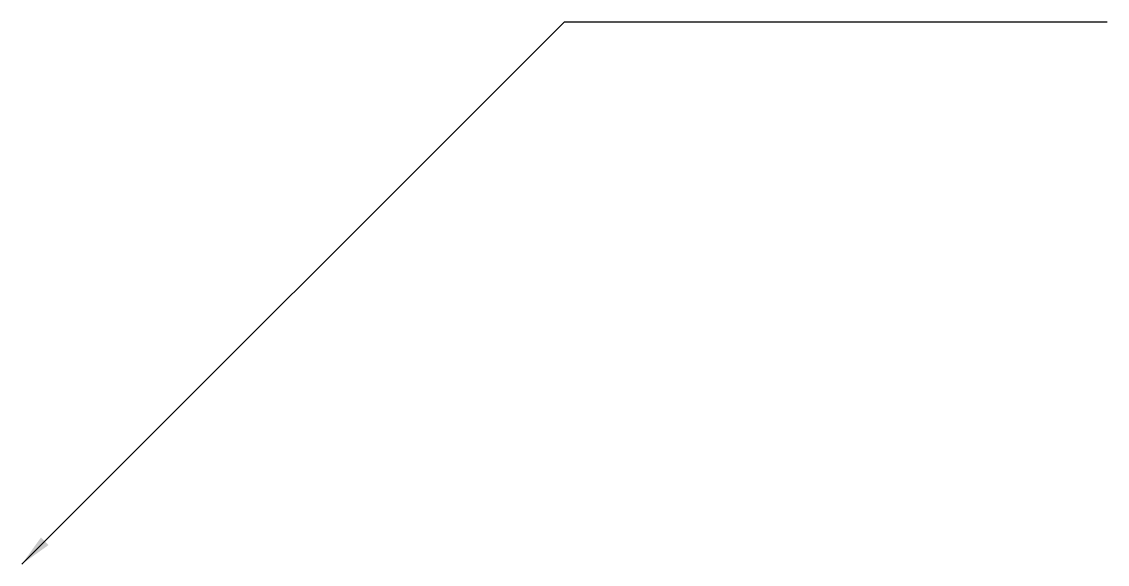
# Model space of a CAD drawing. Header units: metres. Extents: x 422600 to 422606, y 4448100 to 4448103.
import ezdxf

# ---------------------------------------------------------------- set-up
doc = ezdxf.new("R2010")
doc.units = ezdxf.units.M
doc.dimstyles.get("Standard").update_dxf_attribs({"dimtxt": 0.18, "dimasz": 0.18, "dimexe": 0.18, "dimexo": 0.0625, "dimgap": 0.09, "dimtad": 0, "dimtih": 1, "dimtoh": 1, "dimdec": 4, "dimzin": 0, "dimdsep": 46, "dimcen": 0.09, "dimadec": 0, "dimazin": 0, "dimtfac": 1, "dimtdec": 4, "dimtofl": 0, "dimtmove": 0, "dimatfit": 3, "dimfxl": 1, "dimtolj": 1, "dimtzin": 0, "dimarcsym": 0})

msp = doc.modelspace()

# ---------------------------------------------------------------- leaders
at = {"layer": 'NOTLAR'}
msp.add_leader([(422600, 4448100), (422603, 4448103), (422606, 4448103)], dimstyle='STANDARD', dxfattribs=at)

doc.saveas('drawing.dxf')
